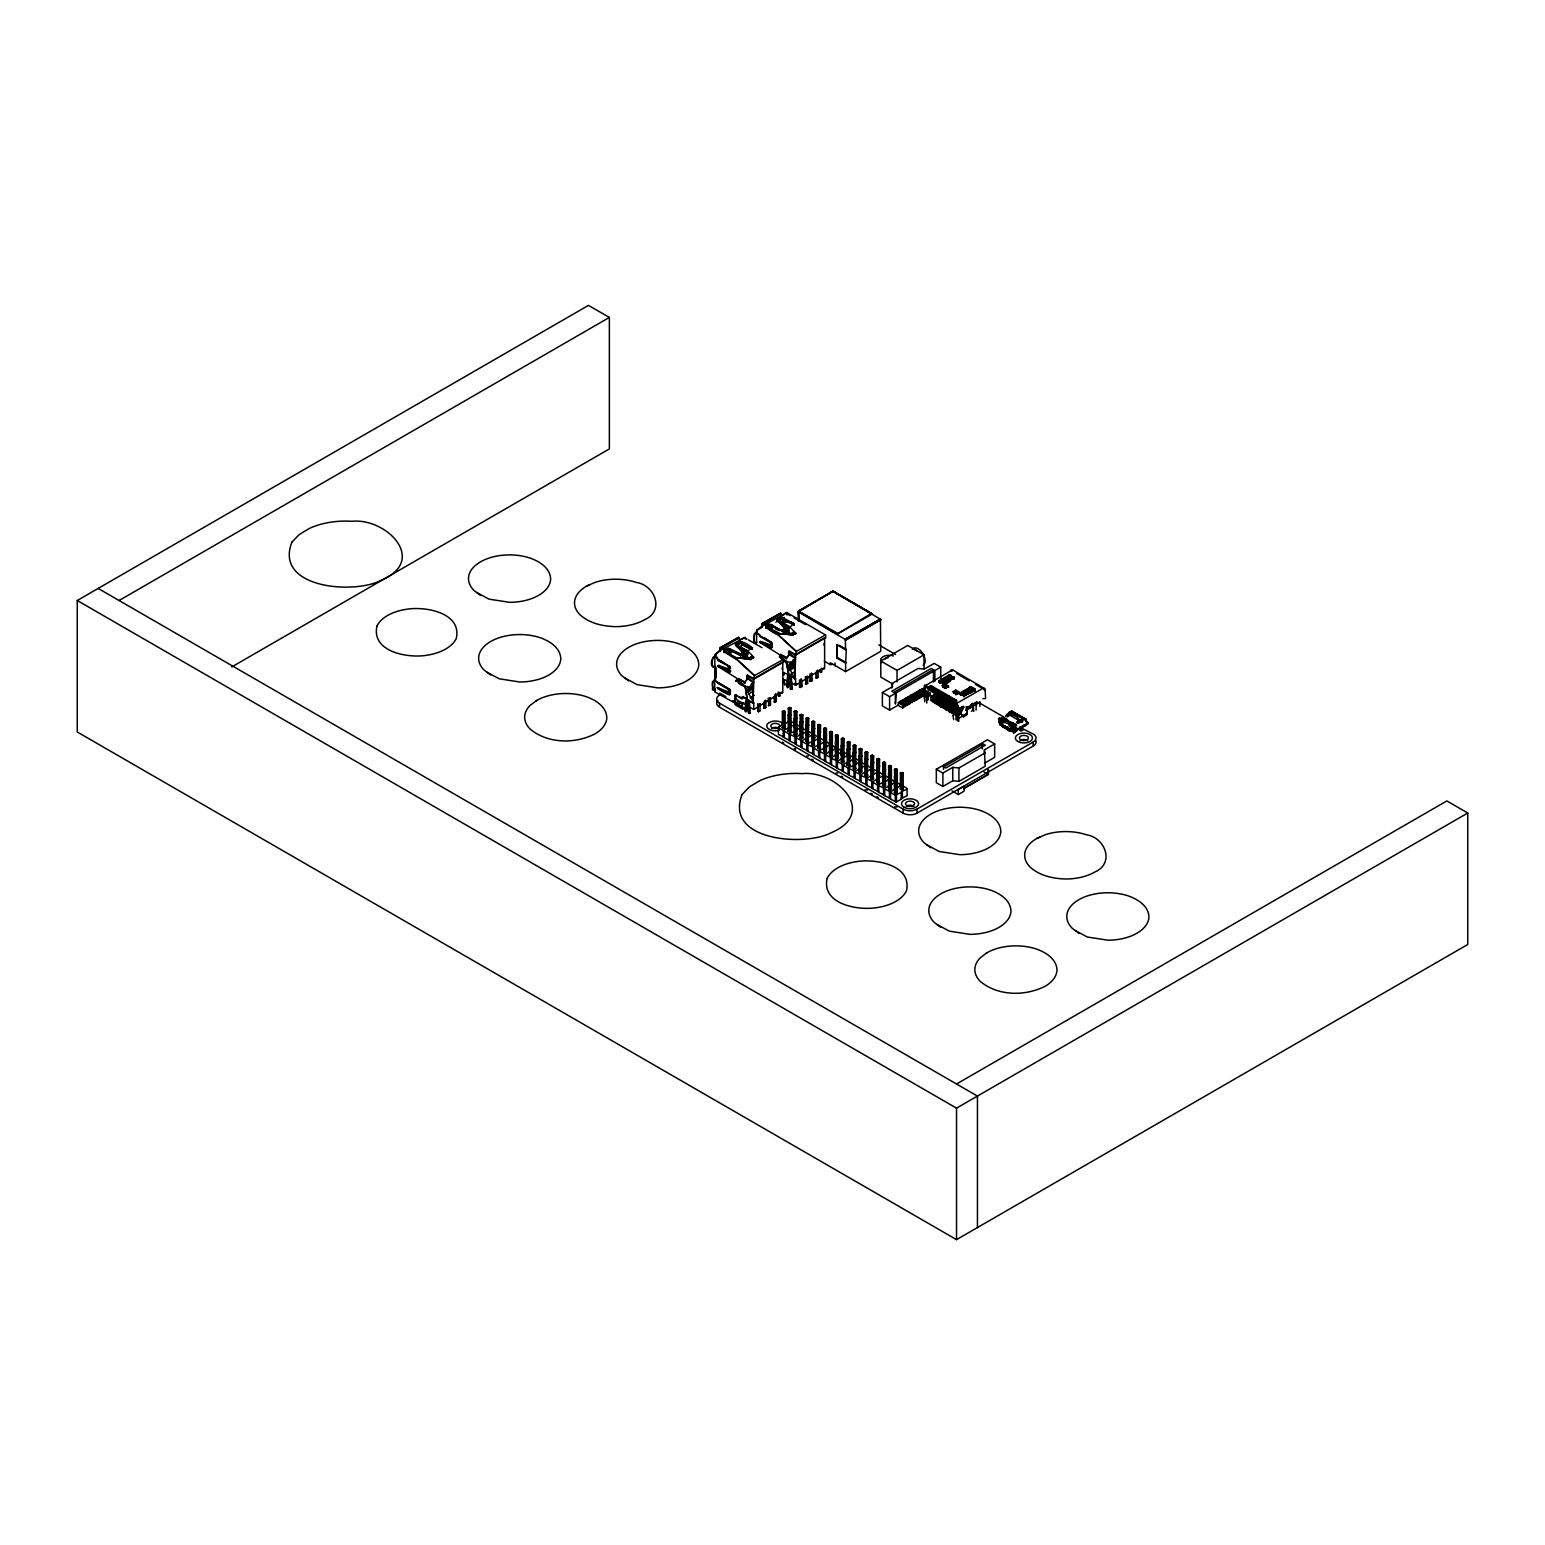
<?xml version="1.0" encoding="UTF-8"?>
<svg xmlns="http://www.w3.org/2000/svg" width="1545" height="1545" viewBox="0 0 1545 1545"><rect width="100%" height="100%" fill="white"/><g stroke="black" fill="none" stroke-linecap="round" stroke-linejoin="round"><path stroke-width="1.5" d="M784.339 724.335L789.07 720.936M819.738 744.787L824.489 741.388M848.089 755.003L837.448 761.164L831.558 758.421M849.248 761.82L853.999 758.421M876.015 772.963L866.957 778.197L861.067 775.455M924.238 688.78L924.431 685.227A2.356 1.352 60 0 1 924.876 685.092L928.41 686.868L931.094 685.652L956.297 700.175L956.374 701.584L956.355 700.213L954.327 701.584C953.072 705.273 959.677 700.039 954.153 700.291L933.334 688.259C931.48 688.066 921.187 686.192 928.062 688.162L929.607 687.293L929.704 690.46L955.949 705.601M956.065 719.97L956.065 713.056L957.919 711.975L958.962 712.979L956.065 714.659L953.651 713.269L955.602 710.642M958.73 721.36L958.75 715.084L961.067 712.921L958.267 711.917M974.798 691.272C971.477 680.032 945.521 705.64 970.144 686.984C985.266 689.688 958.518 698.437 960.14 693.087L960.14 694.439M1017.363 729.143L1015.104 728.043L1015.239 731.789M788.259 714.987L791.04 714.987L788.259 714.987L788.259 731.094L789.649 731.905L791.04 731.094L791.04 708.17L789.649 707.378L788.259 708.17L788.722 724.933M794.169 718.406L796.95 718.406L794.169 718.406L794.169 734.493L795.559 735.304L796.95 734.493L796.95 711.588L795.559 710.777L794.169 711.588L794.613 728.352M800.059 721.805L802.859 721.805L800.059 721.805L800.059 737.911L801.449 738.703L802.859 737.911L802.859 714.987L801.449 714.196L800.059 714.987L800.522 731.751L800.233 730.36L801.894 730.012M805.969 725.223L808.75 725.223L805.969 725.223L805.969 741.31L808.286 741.986L808.75 718.406L807.359 717.595L805.969 718.406L805.949 734.474L808.75 734.493L805.969 734.493L808.75 734.493L805.969 734.493L807.784 733.411L808.189 734.937L805.949 734.474M811.859 728.622L814.659 728.622L811.859 728.622L811.859 744.729L814.196 745.385L814.659 721.805L813.269 720.994L811.859 721.805L811.801 737.564M817.768 732.021L820.549 732.021L817.768 732.021L817.768 748.128L820.105 748.784L820.549 725.223L819.159 724.412L817.768 725.223L817.749 741.291M823.678 735.439L826.459 735.439L823.678 735.439L823.678 751.546L825.069 752.338L826.459 751.546L826.459 728.622L825.069 727.811L823.678 728.622L824.122 745.385M829.568 738.838L832.369 738.838L829.568 738.838L829.568 754.945L830.959 755.756L832.369 754.945L832.369 732.021L830.959 731.229L829.568 732.021L830.032 748.784M835.478 742.257L838.259 742.257L835.478 742.257L835.478 758.344L836.869 759.155L838.259 758.344L838.259 735.439L836.869 734.628L835.478 735.439L835.942 752.203L835.652 750.793L837.293 750.445M841.368 745.656L844.169 745.656L841.368 745.656L841.368 761.762L843.705 762.419L844.169 738.838L842.778 738.047L841.368 738.838L841.349 754.926L844.169 754.945L841.368 754.945L844.169 754.945L841.368 754.945L843.203 753.863L843.589 755.389L841.349 754.926M847.278 749.074L850.059 749.074L847.278 749.074L847.278 765.161L849.615 765.837L850.059 742.257L848.668 741.446L847.278 742.257L847.529 757.822M853.188 752.473L855.969 752.473L853.188 752.473L853.188 768.58L855.505 769.236L855.969 745.656L854.578 744.864L853.188 745.656L853.168 761.743M859.078 755.891L861.878 755.891L859.078 755.891L859.078 771.979L860.488 772.79L861.878 771.979L861.878 749.074L860.488 748.263L859.078 749.074L859.541 765.837M864.988 759.29L867.769 759.29L864.988 759.29L864.988 775.397L867.324 776.053L867.769 752.473L866.378 751.662L864.988 752.473L864.949 768.309L866.378 769.371L865.161 767.826M870.897 762.689L873.678 762.689L870.897 762.689L870.897 778.796L873.215 779.452L873.678 755.891L872.288 755.08L870.897 755.891L870.859 771.959L873.697 771.476L870.82 771.631L872.288 772.79L873.678 771.979L870.897 771.979M876.787 766.108L879.588 766.108L876.787 766.108L876.787 782.214L879.124 782.871L879.588 759.29L878.178 758.479L876.787 759.29L876.768 775.378L879.588 775.397L876.961 774.644M882.697 769.507L885.478 769.507L882.697 769.507L882.697 785.613L884.088 786.424L885.478 785.613L885.478 762.689L884.088 761.897L882.697 762.689L883.161 779.452M888.587 772.925L891.388 772.925L888.587 772.925L888.587 789.012L889.997 789.823L891.388 789.012L891.388 766.108L889.997 765.296L888.587 766.108L889.051 782.871M894.497 776.324L897.278 776.324L894.497 776.324L894.497 792.43L895.888 793.242L897.278 792.43L897.278 769.507L895.888 768.715L894.497 769.507L894.961 786.27M900.407 772.925L900.368 788.993L901.797 789.823L903.188 789.012L903.188 772.925L900.407 772.925L903.188 772.925M955.949 694.613L960.063 692.894L960.082 694.284L959.426 692.199L955.718 690.055L952.937 691.658L955.949 694.613L958.73 692.99M949.673 676.71L948.34 679.124L940.924 682.311L940.905 680.959L947.703 678.776L949.673 676.71L951.121 677.54C948.784 682.06 941.253 683.682 939.901 682.639L939.283 680.553L948.939 675.01L954.095 677.618L944.207 683.45L939.167 680.862L939.148 682.156L948.939 676.343L954.037 679.047L953.98 676.884M960.082 694.168L960.198 692.623L960.314 694.574L961.048 693.357L964.022 696.698L964.041 694.844L972.037 689.611L970.588 688.78L968.618 690.866L961.82 693.029L961.589 694.516L961.357 693.299L961.473 694.574M1011.357 713.5L1009.368 712.573L1010.295 712.187L1009.271 713.153L1009.657 711.666L1025.513 720.279C1028.68 721.708 1025.745 728.641 1023.891 725.107M739.244 637.66L720.067 647.934L738.993 637.351L739.9 640.132L738.413 637.332L720.067 647.934C721.129 652.666 715.605 651.893 715.509 656.239C711.067 656.857 710.661 670.279 715.528 666.455L715.528 680.148C709.734 682.658 713.655 690.267 715.528 690.712M781.075 613.519L761.897 623.774L780.824 613.21L781.654 615.914L780.244 613.191L761.743 623.871L761.975 627.367L756.702 630.399L756.548 642.681C752.782 644.902 753.091 632.716 757.243 632.059L757.359 630.341M939.399 681.828L939.283 680.553L939.283 682.407M787.081 614.929L786.984 612.728L781.731 615.972L781.635 615.007M939.727 682.62L940.287 681.268M1026.865 723.678L1027.502 722.133L1026.459 722.094L1027.618 724.122L1026.092 723.832L1024.142 726.15L1023.987 725.068M931.21 687.023L931.21 685.69M950.716 670.936L952.396 669.757L984.59 688.587A2.356 1.352 60 0 1 985.034 689.224L985.575 697.703A2.665 1.545 60 0 1 985.362 698.572L982.832 698.688M753.4 658.247L751.546 656.528L749.731 658.267M781.615 622.094L789.283 626.517L795.733 633.044L795.231 634.087L793.377 632.388L791.561 634.126M939.225 680.65L939.244 681.944M1011.608 726.343L1011.492 725.165L1011.569 726.304C1011.183 723.639 1017.209 731.5 1015.316 726.768M718.753 665.335L718.116 666.571L718.753 665.335L728.429 669.043M748.186 706.258L753.767 709.483L753.767 702.859L744.362 685.768L739.534 681.924C735.748 674.605 754.906 690.151 738.973 678.622M939.553 682.562L939.457 681.191L939.63 682.6M940.094 682.639L939.978 681.287M1008.537 714.62L1008.653 713.462L1010.102 714.022L1006.007 716.455L1008.846 714.814M1011.376 728.95L1007.688 729.646L1010.449 728.738L1011.376 729.259L1009.194 730.92L1010.7 730.051C1013.172 734.3 1016.031 728.236 1016.591 730.997L1010.932 731.055L1015.065 731.017L1013.694 732.967L1012.96 729.607M1009.291 713.404L1012.014 711.183L1026.054 719.294L1026.015 720.569L1026.054 719.294M925.049 689.669L925.049 686.424L925.049 689.669L923.891 689.012L925.281 689.379L923.891 688.568M963.732 707.108L958.499 710.005L957.34 708.325C959.542 704.153 950.851 700.155 954.327 707.591C957.321 714.794 965.606 706.413 963.365 706.432M971.052 705.061L971.361 703.979L972.365 705.099M1003.806 718.579C1006.567 723.948 1002.319 715.18 1003.323 720.086L1001.662 721.052L1004.578 718.386L1008.769 721.476M1014.041 729.993L1014.138 732.89M1022.249 719.738C1019.797 719.68 1026.575 720.491 1018.676 722.963L1017.054 722.017L1019.526 720.163L1017.054 722.828C1027.792 717.71 992.489 707.301 1022.5 722.114C1021.979 717.942 1019.758 719.893 1022.693 720.298M1022.462 720.182L1022.095 722.365M751.082 659.58L735.941 657.591L727.772 652.994L735.941 658.402L734.995 658.73L723.91 651.662L724.026 649.981L728.506 648.205L751.121 658.807L753.96 657.359L747.452 650.677L739.978 647.123C763.462 658.537 724.798 645.829 738.529 641.6C747.992 641.001 761.608 655.891 743.106 645.308L742.527 644.458L752.396 647.915M765.895 627.618C768.077 616.494 782.176 636.096 784.454 629.259M777.405 619.178L777.425 620.858L777.483 619.12L781.963 617.343L794.091 623.639L794.13 624.933M1010.256 712.998L1009.271 713.153M795.25 633.295L795.733 633.044M930.94 685.632L928.506 688.22L928.506 686.888M773.292 627.058L793.377 635.169M976.073 710.14L976.228 702.511M1001.952 724.257C999.171 726.575 999.441 719.97 1002.048 722.963L1006.683 719.333L1009.503 722.384C1007.475 718.367 995.405 718.908 1000.136 718.676M1009.271 725.126L1012.303 722.577L1014.988 724.141L1014.91 725.416L1011.647 723.775L1009.271 725.126L1012.651 729.201M719.506 650.735L714.852 654.674L714.833 680.534L729.993 689.591L713.925 680.128M746.95 654.925C736.637 648.745 750.831 661.588 747.529 650.966M793.879 625.049L794.227 623.774M839.244 645.308L846.312 649.402L845.617 663.095L836.753 657.977L836.753 644.69L845.617 649.808L845.308 639.476L798.398 611.917L832.755 591.291L880.418 619.197L880.727 651.333L845.617 671.611L830.264 662.747L830.264 664.601L824.296 661.144M836.753 634.126L871.515 613.423L833.199 591.291L798.533 610.951L798.398 621.109M974.74 703.361L967.653 707.224L966.842 714.601L967.382 707.61L966.224 706.953M1027.773 723.002L1027.831 723.446M798.61 620.916L798.398 611.241L832.755 591.291L798.166 611.55M832.388 591.677L833.45 591.426M728.313 653.014L728.197 654.346M731.21 652.705L731.094 651.121L751.121 658.807L734.937 657.9L723.987 650.909L728.506 648.997L740.654 655.814M739.958 642.739L736.791 644.883L739.958 642.739L742.469 644.497M772.384 627.811L770.163 625.3L767.324 626.942L769.294 629.568L772.732 627.019M784.667 621.862L781.77 618.599L778.931 620.24C781.693 626.594 789.186 618.174 794.053 624.18M784.087 620.781L793.454 624.277M1011.511 711.337L1026.305 719.758L1011.376 710.99L1006.548 714.814M1010.816 722.21L1013.076 723.292M963.385 717.15L966.745 714.659M1027.869 722.442L1027.811 723.852M731.461 651.198L731.268 652.627L728.332 649.46L725.493 651.102L728.216 654.25L727.772 652.994M765.895 626.826C799.402 641.581 759.039 629.066 772.461 627.753M752.376 649.016L740.229 642.334C726.787 644.593 749.904 647.49 747.007 654.694C747.51 657.127 741.967 649.769 740.596 654.481L743.415 652.26L746.95 654.114M794.188 624.875L780.553 617.363M929.607 692.875L928.526 693.937C934.204 697.567 923.06 692.372 925.049 690.055M788.954 631.171L785.478 628.139L782.427 630.321L784.416 628.603L788.22 631.557L788.684 627.096L777.521 620.105L784.995 628.95M951.99 712.998L954.037 703.438M730.63 694.13L729.298 694.96C699.402 674.972 733.933 702.396 729.703 691.716L730.399 691.31M955.602 710.352L955.351 707.745M929.24 688.297L955.505 703.747M1016.282 730.032L1013.211 730.379L1015.258 731.287L1013.443 732.484M1022.809 730.283L1020.743 731.055L1017.576 728.448L1022.809 729.858M1025.957 720.665L1026.865 722.056M717.942 700.291A9.849 5.697 0 0 0 719.506 707.147L903.091 813.134A9.849 5.697 0 0 0 917.035 813.134L1033.219 746.061L1033.219 742.025A9.849 5.697 0 0 0 1033.219 733.991L1020.434 727.656L1023.196 727.193L1022.79 725.899L1017.363 729.955M936.135 701.237L933.605 702.029L935.459 691.89L933.875 702.531M934.764 702.705C942.566 682.581 930.013 708.189 937.294 701.913M937.892 702.241L935.942 703.381L937.603 694.4M939.63 703.245C932.678 709.329 943.937 683.72 936.888 704.308M940.789 703.921L938.259 704.713L940.132 694.555L940.673 697.51L940.441 695.771M939.418 705.389C947.201 685.246 934.667 710.874 941.948 704.597M943.049 696.08L941.774 696.814L940.789 706.78M941.735 706.722L943.763 699.827L941.735 706.722L944.265 701.971L942.894 707.398L945.443 706.606M944.401 702.531L944.767 697.799M948.109 704.423L947.491 702.376L946.177 709.676L947.761 703.979L947.761 707.958C942.122 712.168 948.476 702.048 945.946 703.69C947.124 696.158 941.079 711.878 946.602 707.282M947.297 699.093L945.231 708.749M946.119 709.889L947.993 702.106M949.287 711.086C957.881 690.248 946.042 726.903 950.426 705.756C944.632 714.08 948.958 707.552 949.576 701.333L949.615 700.445M950.426 705.756L950.735 703.863L950.6 706.374M936.907 699.074L937.95 694.632M939.244 700.426L939.399 695.173M941.562 701.758L942.604 697.316M946.216 704.443L947.24 700.001M948.533 705.795L948.746 700.851M739.804 639.147L739.534 639.784M933.605 702.029L935.555 700.909L933.025 701.7L930.65 700.329L931.133 696.853L933.991 694.42L956.2 707.243M933.025 701.7L933.508 698.224L935.111 697.162M934.184 702.376L934.686 698.9L936.482 697.703M935.343 703.033L935.845 699.557L937.429 698.514M938.472 698.61L937.004 700.233L936.521 703.709L938.472 702.589L939.051 698.939L937.1 704.037M937.68 704.385L938.163 700.909L939.746 699.846M938.839 705.041L939.321 701.584L941.137 700.387M939.997 705.717L941.291 701.005L943.454 701.739M943.107 701.295L943.107 705.273L941.156 706.393L942.469 701.662M943.493 707.726L943.976 704.25L945.772 703.072M944.652 708.402L945.946 703.69M943.609 683.856L948.862 679.993L943.609 683.856L940.905 680.959M945.81 709.078L947.761 703.979M947.954 702.241L946.158 709.773L949.055 705.215M953.574 711.299C947.877 715.914 954.907 699.75 952.415 710.623L949.866 711.415L951.817 706.316M950.465 711.762L952.589 704.926L951.739 712.496L952.106 708.962C956.239 703.651 949.576 714.601 953.748 712.573M953.613 713.964L955.428 706.393L952.782 713.095L954.057 702.608M955.235 709.039C952.164 708.885 954.076 718.309 954.424 710.294L955.486 708.943M933.412 702.28L935.42 692.488M933.856 702.106L935.633 693.28M937.042 694.535L935.729 703.612L936.811 702.84M938.356 694.825L937.487 694.362L936.154 703.651M938.047 704.945L939.804 695.694L938.53 705.215M940.384 706.297C944.69 681.751 939.09 711.318 941.195 706.799M942.701 707.629L944.458 698.379L943.493 705.196M945.019 708.981L947.182 699.248M945.482 708.807L946.602 699.151M947.355 710.314L949.499 700.6M947.819 710.584L948.92 700.928M949.673 711.666L952.029 702.318M950.136 711.936L950.967 702.569L952.299 702.878M950.581 711.762L951.469 702.627M952.454 713.269L953.941 703.303M954.404 713.539L955.621 705.254M953.168 707.591L954.231 703.921M1027.29 722.654L1027.29 724.257M1027.522 722.751L1027.908 723.195M738.549 678.564C733.972 683.952 747.394 688.664 751.314 685.883L753.168 686.154L753.168 684.396L751.314 684.145L751.449 686.482M780.379 654.423L779.452 657.359M925.049 695.675L926.788 694.4M960.971 712.535L958.112 713.056L954.462 711.048L954.115 708.556L955.602 707.687L955.525 710.275M957.572 720.704L957.591 714.369L959.638 711.781M788.954 627.888L793.261 624.219M951.121 677.54L950.136 679.858L947.046 678.95L948.727 680.862L946.892 679.819L947.935 679.452M967.962 691.021L961.84 694.381L967.962 691.021L970.028 692.005L964.254 696.042M1022.771 726.285L1022.693 726.343M934.571 702.975L936.367 695.404M937.332 704.172L938.201 697.027M937.525 703.767L938.665 697.278M939.205 705.659L940.982 698.224L939.669 705.524M941.542 706.992L943.319 699.962M941.986 706.857L942.856 699.692M943.86 708.344L945.617 700.909L944.304 708.209M948.958 710.893C953.265 691.407 945.888 715.721 949.634 710.198M950.947 711.511L952.415 706.664M951.43 711.221L952.145 705.061M951.295 712.631L952.608 705.331M953.265 712.844C952.01 710.7 956.374 706.49 954.095 708.691M954.733 710.179L954.926 706.683M943.165 707.9L944.478 698.301M1014.601 727.405L1015.857 726.575M1017.382 729.356L1022.732 725.841M1001.913 719.275L1004.211 720.974L1002.898 721.341L999.229 717.826M1001.778 719.989L999.248 718.831L1000.426 723.408L999.248 722.674L998.456 718.734L1001.102 718.077M1011.666 713.925L1010.14 712.554M1004.733 726.517L1003.149 727.444L1005.003 725.648M1007.108 726.845L1005.351 727.502C1002.937 730.167 1009.542 725.223 1004.656 728.313M1007.958 727.753C1004.095 729.974 1009.426 729.182 1008.035 727.386M1011.048 729.124L1011.511 730.109M1007.688 730.051L1009.464 728.622M942.45 707.127L943.686 705.601M947.104 709.812L948.34 708.286M944.323 708.614L946.023 706.934M720.163 651.526L720.182 649.016L739.109 637.737M761.975 627.367L762.013 624.875L780.94 613.577M999.596 722.461L1000.059 724.914M1022.23 720.916L1022.404 721.978L1020.492 719.816M962.226 716.359L957.63 719.024M1010.411 721.766L1009.966 723.929L1009.117 721.785M1019.777 726.826L1020.434 727.734M747.007 709.696L745.772 708.749L746.563 698.688L744.787 710.565L745.868 711.762L747.722 707.05M783.894 672.751L783.894 674.779L783.894 672.751L788.375 674.547C788.761 676.343 786.714 690.151 789.534 682.909M1011.338 715.586L1009.445 713.442L1010.295 712.187C1007.649 711.917 1012.149 714.08 1009.368 712.573L1009.928 711.53L1009.947 712.96M744.787 710.565L745.772 708.749M745.868 711.762L747.973 699.518L742.063 696.911L742.063 698.919L735.246 694.98L735.246 700.136L732.909 701.469L740.905 706.297M786.617 686.424L787.718 684.551L788.838 685.536L787.68 687.622L786.617 686.424L787.68 674.953L795.578 678.699L795.578 685.323L790.016 682.117M787.68 687.622L788.935 675.725M1015.78 728.178L1015.78 728.236A2.144 1.236 60 0 0 1015.084 726.98L1011.376 725.435L1014.988 724.141M926.189 692.933L923.91 694.902L924.818 701.932M1001.952 717.653L1004.482 718.425M933.392 682.04L933.508 671.303L931.886 670.375L894.709 691.832L896.332 692.778L933.508 671.303M954.327 701.855L954.231 703.091L955.853 702.434M965.76 691.503C968.966 690.248 963.539 692.604 966.011 690.248L966.166 691.658L967.344 690.963L965.065 691.754M967.518 692.276L966.359 692.488M713.925 666.436C707.34 666.494 715.451 647.915 717.749 660.101L718.444 659.734M742.643 707.301L714.833 691.928L715.432 689.147L712.631 689.765L712.38 681.828L714.717 679.935L714.717 689.572M754.404 642.836L754.192 633.798L757.243 632.059M737.622 681.133C738.607 677.695 739.785 680.109 744.362 682.233L745.038 681.828M779.452 656.973L780.824 656.239M972.037 689.611L969.99 692.855L968.155 691.001M1026.228 720.144L1011.589 711.26M756.76 630.167L761.318 626.594M739.012 682.427L740.287 682.639L739.012 682.427L739.225 679.433L745.153 682.407M779.684 654.829L786.965 657.764L786.193 658.634L781.364 655.312L782.098 658.498L780.824 658.286L786.386 662.09L794.999 661.994L793.145 661.723L793.145 659.985L794.999 660.256L793.145 659.985M969.932 692.025L966.977 690.866M781.055 655.292L782.214 655.968L781.055 655.292L780.824 658.286M923.891 689.012L924.644 690.441C921.168 694.825 931.075 695.501 928.39 695.849L929.665 695.038L928.526 695.559M784.57 726.71L784.57 728.12L782.33 727.656L785.15 727.676L782.349 727.676L782.349 711.588L783.759 710.777L785.15 711.588L785.15 727.676L783.759 728.487L782.929 726.71M788.259 731.094L790.596 730.437L789.649 731.905L788.259 731.094L790.48 730.109L790.48 731.538L788.24 731.075L791.04 731.094M795.559 728.487L794.42 727.154M796.37 733.527L796.37 734.937L794.42 733.972M800.059 731.094L801.449 730.283L800.059 731.094L801.449 731.673M802.859 737.911L800.059 737.911L802.879 737.39M805.969 741.31L808.286 740.654L807.359 742.121L805.969 741.31L808.189 740.345L808.189 741.754L805.949 741.291L808.75 741.31M814.08 743.744L814.08 745.173L811.84 744.709L814.196 744.072L813.269 745.52L812.438 743.744M818.232 741.986L818.02 740.77M817.768 748.128L820.549 748.128M823.929 751.005L825.88 751.971L825.88 750.561M830.959 748.939L829.568 748.128L830.959 747.316L829.742 747.394M831.905 754.288L830.959 755.756L829.568 754.945L830.959 754.134L829.568 754.945L831.789 755.389L831.789 753.979M835.478 751.546L836.869 750.735L835.478 751.546L836.869 752.338M838.278 757.842L836.173 758.846L835.729 757.822L838.259 758.344L836.869 759.155L836.038 757.378M841.368 761.762L844.169 761.762M847.278 765.161L849.615 764.505L848.668 765.972L847.278 765.161L849.499 764.196L849.499 765.605L847.259 765.142L850.059 765.161M853.651 762.419L853.439 761.221M853.439 768.039L855.409 769.024L855.409 767.595M860.488 765.972L859.329 764.64M861.299 771.013L861.299 772.423L859.329 771.438M864.988 768.58L866.378 767.768L864.988 768.58L866.378 769.159M867.807 774.875L865.683 775.88L865.239 774.856L867.769 775.397L866.378 776.189L865.567 774.412M870.897 778.796L873.678 778.796M878.178 774.586L879.588 775.397L878.178 776.189L877.039 774.856M876.787 782.214L879.124 781.558L878.178 783.006L876.787 782.214L879.008 781.229L879.008 782.639L876.768 782.195L879.588 782.214M882.948 785.072L884.918 786.057L884.918 784.648M888.838 788.491L890.808 789.456L890.808 788.047M895.888 786.424L894.497 785.613L895.888 784.802L894.671 784.879M894.497 792.43L897.278 792.43L894.497 792.43L895.888 791.619M903.188 789.012L900.407 789.012L902.222 787.931M971.187 704.655L972.983 704.095L972.346 705.331A2.665 1.545 60 0 1 972.153 706.2L971.052 706.625M968.02 691.87L971.052 691.928L964.505 695.926L961.82 693.029M949.615 679.607L948.727 680.862L950.136 679.858L948.533 678.931M962.921 708.421L960.893 712.477L962.921 708.421L959.889 710.179L959.773 712.921M976.073 703.11L977.464 702.376A2.665 1.545 60 0 1 977.27 703.245L976.15 703.67M963.308 706.413L958.846 708.846L957.07 703.438L929.955 687.486M944.941 698.572L944.034 697.857L944.806 698.823M1020.801 720.26L1020.183 719.873M928.062 696.216L928.062 699.653L926.788 700.387L926.189 697.413L929.356 695.482C931.249 691.31 926.652 693.859 929.472 692.701L928.39 693.473M970.588 688.78L967.807 691.89L968.367 690.963M794.323 726.942L795.559 728.274M859.252 764.427L860.488 765.76M790.48 724.721L790.345 723.253M796.37 728.12L796.254 726.671M796.486 733.836L795.559 735.304L794.729 733.527M819.989 741.754L819.584 740.229M825.88 745.173L825.764 743.705M824.238 750.561L825.069 752.338L825.996 750.889M831.789 748.572L831.673 747.104M855.409 762.206L855.273 760.739M853.748 767.595L854.578 769.371L855.505 767.923M861.299 765.605L861.183 764.157M861.415 771.322L860.488 772.79L859.657 771.013M884.918 779.24L884.512 777.714M883.257 784.648L884.088 786.424L885.478 785.613L884.088 784.802L885.478 785.613M890.808 782.639L890.692 781.191M889.167 788.047L889.997 789.823L890.924 788.356M896.718 786.057L896.583 784.59M895.076 791.446L895.192 792.913L896.718 792.875L896.718 791.446M903.207 788.51L900.368 788.993M948.727 680.862L950.136 679.858M727.541 653.728L730.63 651.893M955.003 710.623L955.814 709.387M1000.078 718.792L999.673 718.773M1009.542 724.354C990.596 716.803 1017.73 725.416 1003.98 717.768L1003.284 718.174M1002.898 721.341L1003.42 721.496M780.611 623.388L783.933 621.09M1002.995 721.38L1003.671 721.457M967.653 707.224L966.32 706.78M976.324 702.338L977.464 702.376M790.596 724.933L790.596 723.62M796.486 728.352L796.486 727.019M825.996 745.385L825.996 744.072M831.905 748.784L831.905 747.471M855.505 762.419L855.505 761.106M861.415 765.837L861.415 764.505M867.324 769.236L867.324 767.923M890.924 782.871L890.924 781.558M896.834 786.27L896.834 784.957M946.892 679.819L947.587 678.854M967.807 691.89L968.618 690.866M723.89 652.202L728.332 649.46M770.163 625.3L771.901 628.255M781.77 618.599L783.933 621.882M716.107 668.155L716.107 677.482M784.454 628.448L787.564 631.422M925.223 695.327L923.949 694.806M786.193 658.634L790.016 654.018L795.578 657.938L794.883 679.105L786.366 662.148L782.118 659.618M744.362 682.233L748.186 678.158L753.767 682.098L753.052 703.245L747.297 699.924L745.057 685.362M786.173 658.093L789.649 654.192L789.302 650.928L795.578 654.559L824.624 637.795L824.624 668.56L823.466 669.236L823.466 668.058L795.578 685.323M1002.55 721.013L1004.153 721.013L1002.956 720.588M942.933 687.1L945.733 685.497L945.038 683.875L942.238 685.497L942.933 687.1L945.27 688.433L948.746 686.019L943.898 683.508M1004.945 726.015L1003.149 727.444L1004.868 726.324M949.982 680.07L947.722 679.568M937.371 694.535L937.834 694.806M949.441 700.966L948.688 701.99L948.978 700.696M950.735 703.033L951.778 702.318M953.053 704.25L953.574 703.072L954.617 705.563L954.385 703.825M780.515 623.292L783.991 621.109M1004.559 720.607C1000.233 717.595 1011.82 720.916 1007.61 721.747M1004.269 718.29L1003.284 718.985M1014.293 724.547L1016.784 725.455L1011.338 722.539L1015.277 724.644M1010.16 715.277L1010.314 713.906M956.065 714.659L958.267 712.593L954.346 712.052M782.504 631.19L784.416 629.394M745.269 637.312L720.086 650.638M786.308 613.404L786.946 612.65L786.405 613.558L790.152 615.644M1011.299 730.399L1012.902 730.012M789.283 626.517L789.051 627.038M966.224 691.523L965.837 690.267L964.022 691.136M765.818 626.768L770.337 624.856L782.427 631.132M959.522 710.333L963.559 707.243L959.522 710.333L959.522 713.017M959.889 710.179L963.365 707.996M536.694 700.464L530.167 705.37A41.078 23.716 0 0 0 530.167 729.085C547.876 743.821 574.759 744.072 594.786 733.991A41.078 23.716 0 0 0 606.818 717.228C606.026 706.335 595.578 700.02 586.27 696.679A41.078 23.716 0 0 0 536.694 700.464L535.825 701.102M718.637 666.03L729.993 671.747L730.63 670.646M760.372 641.774L771.109 648.012L772.461 647.181M986.869 952.802L980.341 957.726A41.078 23.716 0 0 0 980.341 981.442C998.031 996.158 1024.934 996.409 1044.961 986.347A41.078 23.716 0 0 0 1056.992 969.584C1056.201 958.672 1045.753 952.357 1036.444 949.036A41.078 23.716 0 0 0 986.869 952.802L986 953.458M728.294 688.993L729.781 690.171L717.923 683.334L718.908 683.141M756.644 642.701L756.432 642.102M946.255 683.373L953.69 678.004M1017.054 722.017L1019.603 720.221M999.248 721.573L1000.774 720.491L999.151 721.283M718.444 659.618L718.811 659.464M760.256 635.478L756.007 631.982M967.498 692.179L968.348 691.581L967.054 692.237M778.216 633.991L771.998 630.746M1015.451 730.515L1016.591 730.997L1014.601 730.148M929.24 695.153L928.159 695.849L929.356 695.482M718.116 666.571L729.935 671.727M771.109 648.012L772.461 646.505M1015.548 730.457L1016.552 731.017L1013.52 731.596M718.599 660.082L715.432 656.2M760.526 636.038L756.664 632.504M938.259 704.713L940.21 703.593M958.499 708.981L962.805 706.509M970.897 692.141L969.642 692.952L971.052 691.928L968.85 690.692M747.548 650.889L751.449 648.379M759.947 642.43L771.805 647.606M747.49 675.088L746.988 678.661L747.49 675.088L753.767 678.699L782.794 661.936L782.794 692.72L781.635 693.377L781.635 692.199L753.767 709.483M788.819 654.501L790.016 654.018M1015.181 728.41L1016.378 727.637M1017.46 729.356L1020.048 728.525M973.756 711.434L973.118 704.018L976.498 702.125M979.878 706.355L979.878 701.855L966.05 710.179M795.424 633.353L793.068 634.686L777.541 633.701L793.068 634.686L782.62 630.514L792.952 634.667L777.734 633.508L792.952 634.667L782.6 630.746L792.952 634.667L782.272 631.75M744.381 682.793L747.838 678.332L746.795 678.294M744.535 686.289L738.742 681.924L738.993 680.379M786.366 662.148L789.051 675.744L786.154 662.148L787.1 661.569L781.364 657.764M1015.934 730.128L1014.659 730.785M1003.671 725.725L1002.203 726.343L1002.686 725.474M928.526 695.656L929.646 695.096M739.147 647.027L742.257 645.192M735.884 681.191L738.877 679.433M926.189 697.413L923.775 696.022L926.672 694.342M748.34 694.149L752.512 691.716M788.085 671.206L794.342 667.575M1014.408 731.113L1015.123 731.847L1014.157 731.345M956.529 1084.011L1446.835 800.947L1467.75 813.018L1467.75 944.497L956.529 1239.631L77.25 731.982L77.25 600.503L588.471 305.369L609.367 317.44L609.367 448.919L231.75 666.938M119.081 600.503L609.367 317.44M476.729 592.527L489.031 599.151L509.56 602.318A41.078 23.716 0 0 0 550.638 578.602C549.846 567.71 539.398 561.395 530.109 558.073A41.078 23.716 0 0 0 480.514 561.839A41.078 23.716 0 0 0 473.987 590.46L480.514 595.385M586.54 586.154L595.037 582.388A41.078 23.716 0 0 1 636.115 582.388C655.003 585.014 664.949 610.951 644.632 619.699A41.078 23.716 0 0 1 615.586 626.633C602.936 626.324 589.649 623.485 580.012 614.775A41.078 23.716 0 0 1 586.54 586.154L589.823 584.705M486.907 672.191L499.19 678.796L519.719 681.982A41.078 23.716 0 0 0 560.796 658.267C560.005 647.374 549.557 641.059 540.267 637.718A41.078 23.716 0 0 0 490.673 641.503A41.078 23.716 0 0 0 484.145 670.124L490.673 675.03M624.875 678.062L637.158 684.667L657.707 687.853A41.078 23.716 0 0 0 698.784 664.138C697.973 653.245 687.525 646.93 678.236 643.589A41.078 23.716 0 0 0 628.66 647.355A41.078 23.716 0 0 0 622.133 675.995L628.66 680.901M761.917 626.497L786.695 612.515L825.687 635.053L825.783 637.66L795.347 655.234L788.607 651.333L788.607 654.134M780.341 618.251L777.425 620.047M745.25 638.973L746.814 638.877L745.405 638.066M765.721 628.062L771.882 624.508M775.976 622.133L784.184 617.401M724.277 652.666L730.225 649.228M738.162 644.651L742.121 642.353M766.108 628.506L772.056 625.088M778.004 621.65L783.952 618.212M718.058 660.642L727.985 665.837L728.834 670.936L730.399 670.511M760.468 641.89L760.584 641.194M718.116 659.87L729.993 666.783L720.665 660.681M759.947 635.729L771.805 642.643L764.369 637.757M730.399 668.502L730.63 667.961M772.23 644.362L772.461 643.821M772.23 646.37L760.024 641.658M729.298 672.152L730.63 671.322M718.464 688.22L718.753 688.143M746.988 678.661L748.186 678.158M729.703 691.716L730.63 690.769M753.516 679.375L783.952 661.801L783.817 659.136L754.366 675.667L753.516 679.375L746.795 675.493M836.753 634.474L871.882 614.195M751.314 684.145L753.168 684.396M782.214 667.633L782.214 669.391M824.045 643.492L824.045 645.231M735.246 694.98L742.759 698.514L742.759 696.505L746.563 698.688M748.688 687.448L750.368 686.482L752.454 687.699L752.454 689.379L748.688 687.448L748.688 689.147M790.519 663.307L792.199 662.341L794.284 663.539L794.284 665.238L790.519 663.307L790.519 664.987L792.604 666.204L792.604 664.504L789.63 666.223L787.544 665.026L787.544 666.706L789.63 667.923L792.604 666.204M753.168 686.154L751.314 685.883M790.519 664.987L792.199 662.341M747.799 690.383L750.793 688.664L750.793 690.345L747.799 692.063L747.799 690.383L745.714 689.167M732.909 701.469L735.941 698.919L742.759 703.805L743.917 702.454M791.137 668.715L794.96 666.513M845.192 639.379L880.418 619.197M836.753 644.69L836.753 657.977M845.347 639.553L880.553 619.41M845.559 639.978L880.669 619.622M732.909 700.658L738.722 704.018L741.735 702.28M750.097 697.722L754.192 695.347M789.862 674.759L793.976 672.384M741.735 703.207L738.722 704.018M747.027 700.039L748.186 699.904L747.49 707.726L748.63 713.365L749.711 713.404L748.186 707.32M782.871 679.337L788.375 681.171M788.838 675.88L790.016 675.744L790.461 689.224L792.237 688.858L791.175 676.15L795.578 678.699M737.177 701.256L742.759 703.805M782.871 679.472L784.59 679.645M747.452 700.155L753.767 702.859M789.283 676.015L791.175 676.15M742.643 706.49L742.759 709.174L735.014 704.694L735.014 701.951M784.474 682.349L784.59 685.014L788.742 682.62M784.474 683.16L783.894 680.051M742.759 709.174L746.911 706.78M745.868 708.363L747.201 709M787.699 684.223L789.031 684.841M748.572 709.928L750.001 711.067M758.402 704.539L760.024 703.612L760.024 710.816L758.402 711.762L757.707 704.134L758.402 711.762M791.832 686.926L790.596 686.695L790.016 683.16M816.494 678.216L818.116 677.289L818.116 670.066L816.494 671.013L816.494 678.216L815.799 673.002M748.765 710.835L748.63 713.365M777.927 693.995C777.521 691.445 780.225 695.192 779.452 696.235L777.927 693.995L779.163 694.246M790.596 686.695L790.461 689.224M796.042 683.315L794.42 684.261L796.737 683.72M759.097 705.447L760.024 704.114M769.545 699.422L770.491 698.07M800.928 681.306L801.855 679.974M811.376 675.281L812.303 673.929M820.994 670.086L821.264 672.094L820.202 672.056L819.758 669.854L820.878 669.564M830.264 664.601L831.751 663.732L831.751 664.775M778.371 696.196L780.148 695.829L779.433 692.372M820.202 672.056L821.959 671.689L821.264 668.232M757.707 711.357L760.024 710.816M763.52 707.996L765.837 707.475L765.837 700.252L764.215 701.198L764.215 708.402L763.52 703.187M768.174 705.312L770.491 704.79L770.491 697.567L768.869 698.514L768.869 705.717L768.174 698.108M773.968 701.971L776.285 701.43L776.285 694.207L774.663 695.153L774.663 702.376L773.968 697.162M805.351 683.856L807.668 683.315L807.668 676.092L806.046 677.038L806.046 684.261L805.351 676.633M809.986 673.948L809.986 681.171L812.322 680.63L811.627 673.021M815.799 677.83L818.116 677.289M764.215 708.402L765.837 707.475M768.869 705.717L770.491 704.79M774.663 702.376L776.285 701.43M799.537 679.993L799.537 687.216L801.855 686.675L801.16 679.047L801.855 686.675M806.046 684.261L807.668 683.315M809.986 681.171L812.322 680.63M782.813 711.318L784.686 711.318M788.722 707.9L790.577 707.9M785.15 711.588L782.349 711.588M791.04 708.17L788.259 708.17M892.991 684.145L880.785 677.096L880.785 660.99L907.726 645.443L924.007 654.829L924.007 668.637M790.577 714.717L788.722 714.717M794.632 711.318L796.486 711.318M796.95 711.588L794.169 711.588M783.16 724.335L778.429 727.077L778.429 734.454L784.339 737.197M796.486 718.135L794.632 718.135M800.522 714.717L802.396 714.717M802.859 714.987L800.059 714.987M782.349 727.676L785.15 727.676M789.649 725.088L791.04 724.277L789.649 723.466M778.429 727.753L783.16 730.495L789.07 727.753M790.229 727.077L794.98 724.335M802.396 721.534L800.522 721.534M808.286 718.135L806.432 718.135M808.75 718.406L805.969 718.406M794.169 727.676L795.559 726.884M880.785 660.99L897.046 670.395L924.007 654.829M784.339 731.152L789.07 733.894L794.98 731.152M796.139 730.495L800.87 727.077L796.139 724.335M808.286 724.953L806.432 724.953M812.322 721.534L814.196 721.534M814.659 721.805L811.859 721.805M794.169 734.493L795.559 733.701M790.229 734.57L796.139 737.313L800.87 733.894M802.029 733.894L807.938 731.152L812.689 733.894M812.322 728.352L814.196 728.352M818.232 724.953L820.086 724.953M891.851 688.085L891.851 683.605L918.116 668.444L924.258 669.101L934.165 663.384L940.712 667.15L940.712 678.332M820.549 725.223L817.768 725.223M897.954 705.254L899.132 701.894L903.767 704.578L903.767 707.262L902.608 707.938L897.954 705.254L889.592 710.082L882.388 705.93L882.388 692.508L892.604 686.617L891.851 683.605M796.139 737.969L802.029 740.712L812.689 734.57M820.086 731.77L818.232 731.77M824.142 728.352L825.996 728.352M826.459 728.622L823.678 728.622M795.559 748.186L794.169 748.977L795.559 749.788M882.388 692.508L889.592 696.679L895.385 693.319L895.385 704.057L896.332 692.778M895.385 693.319L891.774 691.233L931.268 668.425L934.899 670.511L940.712 667.15M802.029 741.388L806.78 744.111L812.689 741.388M818.58 737.969L813.848 741.388M825.996 735.169L824.142 735.169M830.032 731.77L831.905 731.77M832.369 732.021L829.568 732.021M811.859 744.729L814.659 744.729M807.938 744.787L813.848 747.529L818.58 744.787M831.905 738.568L830.032 738.568M835.942 735.169L837.796 735.169M838.259 735.439L835.478 735.439M925.745 685.362L952.589 669.854M900.291 703.902L901.45 700.561L906.104 703.245L906.104 705.93L904.926 706.586L897.954 702.569M902.608 702.569L903.767 699.209L908.421 701.894L908.421 704.578L907.263 705.254L900.291 701.218M904.926 701.237L906.104 697.876L910.739 700.561L909.58 703.902L910.739 700.561M909.58 698.552L910.739 695.192L915.393 697.876L915.393 700.561L914.234 701.237L907.263 697.201L908.421 696.525L913.076 699.209L911.898 702.569L904.926 698.552M910.739 695.192L910.739 697.876L913.076 693.84L917.711 696.525L917.711 699.209L916.552 699.885L909.58 695.868M914.234 695.868L915.393 692.508L920.047 695.192L920.047 697.876L918.869 698.552L911.898 694.516M916.552 694.516L917.711 691.156L922.365 693.84L922.365 696.525L921.206 697.201L914.234 693.184M918.869 690.499L920.047 689.823L924.683 692.508L923.524 693.184L918.869 690.499L918.869 693.184M921.206 691.832L922.365 688.491M924.683 687.139L923.524 690.499M808.286 756.065L806.432 756.065M813.848 748.205L818.58 750.928L824.489 748.205M825.648 747.529L830.38 744.111L825.648 741.388M837.796 741.986L835.942 741.986M843.705 738.568L841.851 738.568M844.169 738.838L841.368 738.838M903.767 704.578L902.608 707.938M906.104 703.245L904.926 706.586M902.608 699.885L907.263 702.569L908.421 701.894M913.076 699.209L911.898 702.569M915.393 697.876L914.234 701.237M917.711 696.525L916.552 699.885M920.047 695.192L918.869 698.552M916.552 691.832L921.206 694.516L922.365 693.84M927.019 694.13L923.524 695.868L923.524 693.184M928.526 693.937L929.704 693.261M946.255 683.643L949.963 681.5M819.738 751.604L825.648 754.346L830.38 750.928M831.558 750.928L836.289 748.205L831.558 744.787M928.062 695.81L929.704 694.883M843.705 745.385L841.851 745.385M847.741 741.986L849.596 741.986M850.059 742.257L847.278 742.257M945.27 688.433L948.051 686.83M926.189 700.039L928.062 699.653M825.648 755.003L831.558 757.745L836.289 754.346M837.448 754.346L842.199 751.604L848.089 754.346M930.65 700.329L932.716 699.132M940.152 696.138L938.916 696.351M849.596 748.804L847.741 748.804M853.651 745.385L855.505 745.385M940.673 696.177L940.326 695.791M855.969 745.656L853.188 745.656M835.478 758.344L836.869 757.552M942.469 697.49L941.426 697.007M942.759 697.645L942.991 698.861L941.948 696.911M944.188 697.992L943.763 698.881L944.806 698.282M953.632 693.261L956.413 691.658L955.718 690.055M855.505 752.203L853.651 752.203M859.541 748.804L861.415 748.804M861.878 749.074L859.078 749.074M949.441 701.507L948.398 701.565M837.448 761.82L843.358 764.563L848.089 761.82M861.415 755.621L859.541 755.621M865.451 752.203L867.305 752.203M867.769 752.473L864.988 752.473M954.617 704.23L953.4 703.516M956.876 703.323L983.721 687.834M854.578 762.573L855.969 761.762L854.578 760.951M837.796 773.099L835.942 773.099M957.34 705.08L929.24 688.452M843.358 765.238L848.089 767.981L853.999 765.238M855.158 764.563L859.889 761.82M867.305 759.02L865.451 759.02M873.215 755.621L871.361 755.621M949.866 711.415L951.817 710.294M873.678 755.891L870.897 755.891M859.078 765.161L860.488 764.369M951.044 712.091L952.995 710.97M952.203 712.766L954.153 711.646M958.615 709.425L958.904 713.133M849.248 768.637L855.158 771.38L859.889 768.637M861.067 767.981L865.799 765.238L861.067 761.82M953.651 719.661L953.053 715.547L954.327 714.814M873.215 762.438L871.361 762.438M879.105 759.02L877.251 759.02M879.588 759.29L876.787 759.29M970.028 707.127L975.146 704.037M970.26 707.166L974.528 704.732M859.078 771.979L860.488 771.187M956.896 715.49L958.962 714.292M974.914 705.08L979.878 702.202M962.689 715.663L964.698 714.505M855.158 772.056L861.067 774.779L865.799 771.38M866.957 771.38L871.708 768.637L876.015 770.472M971.399 711.26L972.577 710.565L972.577 703.786M879.124 765.837L877.251 765.837M883.161 762.438L885.015 762.438M885.478 762.689L882.697 762.689M864.988 775.397L866.378 774.586M885.015 769.236L883.161 769.236M889.051 765.837L890.924 765.837M891.388 766.108L888.587 766.108M866.957 778.873L872.867 781.596L883.508 775.455M890.924 772.654L889.051 772.654M894.961 769.236L896.815 769.236M897.278 769.507L894.497 769.507M867.769 789.881L864.988 789.881M872.867 782.272L877.599 785.014L883.508 782.272M889.418 778.873L884.667 782.272M896.815 776.053L894.961 776.053M900.87 772.654L902.724 772.654M1009.851 713.017L1009.136 714.311M1006.007 715.644L1007.63 716.59L1010.469 714.949M878.757 785.671L884.667 788.413L889.418 785.671M890.577 785.014L895.308 782.272L890.577 778.873M1000.986 722.172L999.345 722.77L1000.252 723.311M999.499 724.45L1002.995 726.15M1003.651 722.828L1000.986 721.65M1001.99 725.88L1002.686 724.953L1011.627 730.109L1011.627 731.461M1010.082 722.249L1008.421 721.013M884.667 789.089L890.577 791.832L895.308 788.413M896.467 788.413L901.218 785.014L896.467 782.272M1003.149 727.444L1005.254 726.903M1003.149 727.038L1005.525 726.343M1004.656 727.907L1008.364 727.521M1009.271 726.073L1013.346 728.796M1009.966 725.667L1014.022 724.393M994.652 743.917L984.435 749.827L985.189 766.243L958.924 781.403L952.782 780.746L942.875 786.463L936.328 782.697L936.328 769.275L942.141 765.934L945.772 768.019L985.266 745.211L981.654 743.126L987.448 739.765L994.652 743.917L994.652 757.34L984.435 763.249M943.531 769.429L943.531 765.123L980.708 743.666L982.33 744.593L982.33 748.9M1006.181 729.182L1008.537 728.081M1007.688 729.646L1009.87 728.39M982.33 744.593L945.154 766.069L943.531 765.123M1009.966 725.86L1012.67 727.425L1014.35 726.459M890.577 792.488L895.308 795.231L901.218 792.488M890.577 791.832L890.577 799.209L896.467 801.932L901.218 799.209L901.218 791.832L907.108 789.089M1009.194 730.534L1011.55 729.839M1009.194 730.92L1011.627 730.109M936.328 769.275L942.875 773.06L952.782 767.344L958.924 768L985.189 752.84M901.218 798.533L907.108 795.791L907.108 788.413L902.377 785.671M897.278 806.915L894.497 806.915M719.506 695.076A9.849 5.697 0 0 0 719.506 703.129L903.091 809.116A9.849 5.697 0 0 0 917.035 809.116L1033.219 742.025M963.752 788.394L988.105 774.335L988.105 769.661M963.79 788.665L988.452 774.412L988.452 769.449M958.248 794.536L964.061 791.194L964.061 786.231L958.248 789.572L958.248 794.536L952.01 790.943M926.903 844.883L939.186 851.488L959.735 854.675A41.078 23.716 0 0 0 1000.812 830.959C1000.021 820.067 989.572 813.751 980.264 810.41A41.078 23.716 0 0 0 930.689 814.196A41.078 23.716 0 0 0 924.161 842.817L930.689 847.722M1036.695 838.51L1045.212 834.744A41.078 23.716 0 0 1 1086.29 834.744C1105.158 837.371 1115.104 863.307 1094.806 872.037A41.078 23.716 0 0 1 1065.741 878.989C1053.111 878.68 1039.804 875.841 1030.167 867.131A41.078 23.716 0 0 1 1036.695 838.51L1039.997 837.042M937.062 924.528L949.364 931.152L969.893 934.339A41.078 23.716 0 0 0 1010.971 910.623C1010.179 899.711 999.731 893.396 990.442 890.074A41.078 23.716 0 0 0 940.847 893.84A41.078 23.716 0 0 0 934.319 922.481L940.847 927.386M1075.03 930.399L1087.332 937.023L1107.862 940.19A41.078 23.716 0 0 0 1148.939 916.475C1148.147 905.582 1137.699 899.267 1128.41 895.946A41.078 23.716 0 0 0 1078.816 899.711A41.078 23.716 0 0 0 1072.288 928.333L1078.816 933.257M77.25 600.503L956.529 1108.151L1467.75 813.018M795.694 633.295L793.454 634.57L791.523 633.45M741.388 639.282L744.342 637.583M1000.194 724.045L1002.106 723.929M965.702 710.275L972.577 706.413L968.812 708.209M940.924 682.311L947.046 678.95M970.608 706.953L974.316 704.906M938.008 703.477L939.051 702.917M923.775 696.022L926.961 694.284M928.159 693.184L923.891 690.016M782.369 630.92L792.952 634.667M740.441 655.91L740.731 654.945L751.121 658.807L735.806 657.803L751.121 658.807L740.75 654.597L740.731 655.756M745.096 685.922L747.22 699.885M738.549 679.279L735.632 680.688L738.626 679.279M958.788 708.807L957.514 705.505M1012.187 724.779L1012.593 725.648M805.64 624.682L794.053 617.903M967.151 707.301L968.618 707.494A2.665 1.545 60 0 1 968.406 708.363L966.031 708.498M960.546 712.477L958.576 713.133L958.576 710.449L954.327 708.363M1013.269 725.416L1013.771 724.335L1011.145 722.925M718.058 688.549L728.834 693.744L729.221 692.469M813.269 738.491L814.678 737.39L813.694 736.83M848.668 758.943L850.098 757.842L849.093 757.262M973.253 703.96L972.326 703.303M747.239 651.198L747.123 655.138M760.024 636.579L771.612 643.222L771.766 646.911M728.834 667.479L729.935 671.051M1012.805 723.33L1011.299 723.195M959.542 693.995L960.314 692.566L960.102 694.091M747.51 688.027L751.797 687.641M871.399 613.462L833.296 591.291M1012.554 730.109L1013.81 730.283M807.938 737.313L806.78 737.969M784.339 730.495L784.339 737.873L790.229 740.596M790.229 733.894L790.229 741.272L796.139 744.014M796.139 737.313L796.139 744.69L802.029 747.413M802.029 740.712L802.029 748.089L807.938 750.831M807.938 744.111L807.938 751.488L813.848 754.23M813.848 747.529L813.848 754.906L819.738 757.649M843.358 757.745L842.199 758.421M819.738 750.928L819.738 758.305L825.648 761.048M825.648 754.346L825.648 761.724L831.558 764.466M831.558 757.745L831.558 765.123L837.448 767.865M837.448 761.164L837.448 768.541L843.358 771.264M843.358 764.563L843.358 771.94L849.248 774.682M872.867 774.779L871.708 775.455M849.248 767.981L849.248 775.358L855.158 778.081M878.757 778.197L877.599 778.873M855.158 771.38L855.158 778.757L861.067 781.5M861.067 774.779L861.067 782.156L866.957 784.899M866.957 778.197L866.957 785.575L872.867 788.317M872.867 781.596L872.867 788.974L878.757 791.716M878.757 785.014L878.757 792.392L884.667 795.134M884.667 788.413L884.667 795.791L890.577 798.533M1009.368 712.573L1010.333 712.708M791.156 688.819L792.237 688.858M749.325 712.96L750.406 712.998M1019.855 720.607L1019.874 721.187M1004.347 720.665L1008.035 721.167M983.779 689.205L985.15 689.456M717.884 665.721L728.834 670.936M1006.027 720.53L1006.683 719.333M878.622 774.315L879.008 775.841L876.768 775.378M753.419 657.455L751.623 658.711L749.692 657.61M983.914 689.321L985.266 689.669L984.3 689.862M1015.355 731.364L1013.23 730.167M1014.853 724.856L1011.647 723.775L1011.647 724.895M957.823 710.294L957.958 713.017M984.049 689.456L985.44 690.151L984.107 689.534M740.557 655.061L751.121 658.807M788.974 631.075L777.521 620.105L785.826 628.255M762.631 641.986L770.26 644.902M718.908 688.22L728.429 691.851M825.513 634.898L796.196 651.526L795.347 655.234M829.549 748.108L830.959 748.726M894.478 785.594L895.888 786.212M775.339 628.815L779.375 630.688M957.572 710.179L957.707 712.921M965.876 713.713L967.093 714.311L965.818 713.79M961.009 713.133L959.831 712.535L960.971 713.288M718.908 660.333L722.712 662.322M788.336 627.83L784.667 625.493M780.804 654.481L784.841 656.606M833.103 591.291L871.863 613.674M832.987 591.329L871.882 613.848M956.741 673.601L969.178 680.785M975.416 684.377L981.635 687.969M966.301 690.364L968.618 691.697M947.104 679.8L949.267 680.688M1006.007 716.455L1007.63 716.59M1017.054 722.828L1018.676 722.963M878.835 644.864L895.54 654.501M978.97 702.666L1003.999 717.131M948.746 687.37L945.038 685.227L945.501 686.695M959.426 693.531L955.718 691.387L956.181 692.875M959.793 694.014L961.009 694.709L961.357 693.299L961.376 694.632M1011.029 724.161L1013.404 725.532M942.238 685.497L945.965 687.641M952.937 691.658L956.645 693.802M1001.662 721.052L1004.347 722.616M999.248 722.674L1000.619 723.466L999.634 722.905M1001.99 725.358L1011.318 730.959M798.707 611.202L837.293 633.141M798.61 611.318L836.888 633.624M798.495 611.55L836.791 633.913M929.511 687.448L955.756 702.608M929.337 687.776L955.544 703.11M946.602 700.928L947.645 701.546L947.645 700.194M926.208 690.712L924.644 690.441L924.934 693.995M921.206 689.147L924.296 690.943M931.944 695.598L934.319 696.969M959.599 712.94L960.797 713.558M931.133 696.853L933.508 698.224M925.165 695.211L926.884 696.196M957.726 714.118L958.885 714.794M957.668 714.196L958.769 714.968M953.053 715.547L953.651 713.269M783.624 624.025L789.321 627.695M837.467 657.571L846.312 662.689M795.231 634.087L793.377 632.388M789.302 654.423L794.883 658.344M984.03 771.998L988.452 774.412M754.192 642.392L755.602 643.183M748.321 639.804L761.955 647.664M790.403 685.768L791.735 686.405M747.49 678.564L753.052 682.504M712.38 666.532L713.771 667.343M790.229 720.936L794.98 723.678M802.029 727.753L806.78 731.152M813.848 734.57L818.58 737.313M819.738 737.969L824.489 740.712M837.448 748.205L842.199 751.604M849.248 755.003L853.999 757.745M855.158 758.421L859.889 761.164M866.957 765.238L871.708 768.637M878.757 772.056L883.508 774.779M884.667 775.455L889.418 778.197M742.759 703.129L746.563 705.312M854.578 767.768L855.969 768.58M719.661 693.087L725.841 696.66M712.38 689.282L713.771 690.094M782.349 742.16L783.759 742.971M811.859 759.213L813.269 760.005M841.368 776.247L842.778 777.058M870.897 793.28L872.288 794.091M876.787 796.699L878.178 797.49M98.165 588.433L977.444 1096.081L977.444 1227.56M1022.732 729.008L1019.719 728.062M795.733 633.856L793.609 631.808L790.828 634.222M952.145 671.129L951.044 669.912M770.105 645.694L771.612 646.602L770.53 645.018M728.294 669.835L729.781 670.762L729.221 669.661M728.294 692.643L729.781 693.57M760.314 642.623L779.781 654.81M780.804 657.938L784.841 660.468M730.379 652.666L727.965 649.962M718.483 666.764L737.95 678.95M739.534 681.924L743.222 684.223M781.094 623.195L777.521 620.916L780.843 624.18M767.691 628.757L776.614 634.474M963.848 716.339L960.488 713.867L963.752 716.397M770.105 642.044L771.612 643.222L771.052 641.909M728.294 666.185L729.781 667.363L729.221 666.069M747.394 650.619L747.49 651.835M735.536 644.941L735.574 643.319M743.164 653.091L735.69 644.265L743.995 652.415M743.802 653.129L735.69 645.057L743.937 652.376M1003.671 719.371L1004.733 720.414M735.69 644.265L743.647 653.091L735.69 645.057M1012.805 724.972L1012.303 722.577M787.313 686.019L788.394 687.216M745.482 710.159L746.563 711.357M942.411 696.737L942.315 696.003M737.12 644.381L739.012 646.949M771.109 643.048L771.766 644.226M729.298 667.189L729.935 668.367M729.298 689.997L729.935 691.175M1011.627 726.343L1011.434 725.204M729.221 688.877L729.781 690.171M742.604 653.632L742.624 652.608M1012.149 725.262L1012.535 725.03M791.523 689.263L790.48 676.555M778.313 692.025L779.066 695.791M749.904 710.545L749.344 700.31M749.711 713.404L748.649 700.696M957.572 714.466L958.267 721.109M964.138 696.119L964.138 694.767M943.126 682.774L943.145 684.107M788.568 627.077L788.78 629.974M960.314 694.574L960.217 693.164L960.469 694.651M798.398 611.299L798.997 620.588M960.584 693.338L960.642 694.69M794.883 679.105L794.304 660.661M753.052 703.245L752.473 684.802M956.316 701.527L956.297 700.175L956.297 701.778M940.441 681.21L940.461 682.542M939.167 680.862L939.167 682.272M939.186 680.959L939.205 682.311M1027.908 722.654L1027.811 723.755M1021.805 721.496L1021.515 721.322M1012.67 726.285L1012.67 727.425M1008.19 721.824L1003.98 717.768M1002.686 724.953L1002.686 726.285M984.435 749.827L984.435 754.308M974.895 688.954L974.895 691.194M974.605 688.742L974.605 691.426M971.689 687.081L971.921 688.529M971.399 686.984L971.535 688.375M971.09 686.946L971.245 688.297M970.762 686.926L970.936 688.259M970.608 686.926L970.453 688.278M970.299 686.965L970.144 688.336M969.99 687.023L969.719 688.471M969.603 687.197L969.603 688.529M959.368 710.372L959.213 713.095M958.924 768L958.924 781.403M958.112 710.372L958.421 713.114M957.456 705.003L957.34 708.325M956.529 1108.151L956.529 1239.631M954.153 698.939L954.153 700.291M953.69 676.671L953.69 679.356M952.763 698.939L952.763 700.291M952.782 767.344L952.782 780.746M950.774 675.01L951.005 676.459M950.484 674.914L950.619 676.304M950.175 674.856L950.329 676.227M949.847 674.837L950.02 676.189M949.963 701.546L949.963 702.878L948.92 700.406M949.692 674.856L949.538 676.208M949.383 674.895L949.229 676.266M949.074 674.953L948.804 676.401L948.688 675.126M948.688 695.771L948.688 697.915M945.328 698.861L945.328 700.194L944.265 697.722M944.265 701.971L944.265 705.93M942.875 773.06L942.875 786.463M938.819 690.094L938.819 691.426M938.356 694.284L938.356 696.177L937.294 694.226M937.429 690.094L937.429 691.426M934.899 670.511L934.899 681.248M933.334 686.926L933.334 689.07M928.062 688.162L928.062 692.43M927.463 695.868L927.463 699.306M926.788 700.387L926.788 703.072M925.049 691.387L925.049 694.072M921.206 694.516L921.206 697.201M920.047 689.823L920.047 692.508M917.035 809.116L917.035 813.134M907.263 702.569L907.263 705.254M906.104 697.876L906.104 700.561M903.091 809.116L903.091 813.134M902.377 791.832L902.377 798.533M901.797 773.195L901.797 789.823M901.45 700.561L901.45 703.245M897.046 670.395L897.046 681.886M896.467 795.231L896.467 801.932M895.888 769.777L895.888 793.242M895.308 795.231L895.308 801.932M889.997 766.378L889.997 789.823M889.592 696.679L889.592 710.082M889.418 791.832L889.418 798.533M884.088 762.96L884.088 786.424M883.508 788.413L883.508 795.134M878.178 758.479L878.178 783.006M877.599 785.014L877.599 791.716M872.288 755.08L872.288 779.607M871.708 781.596L871.708 788.317M866.378 752.743L866.378 776.189M865.799 778.197L865.799 784.899M860.488 749.344L860.488 772.79M859.889 774.779L859.889 781.5M854.578 745.926L854.578 769.371M853.999 771.38L853.999 778.081M848.668 742.527L848.668 765.972M848.089 767.981L848.089 774.682M845.617 663.095L845.617 671.611M842.778 738.047L842.778 762.573M842.199 764.563L842.199 771.264M836.869 735.71L836.869 759.155M836.289 761.164L836.289 767.865M834.995 662.959L834.995 665.818M830.959 732.291L830.959 755.756M830.38 757.745L830.38 764.466M825.069 728.892L825.069 752.338M824.489 754.346L824.489 761.048M819.159 725.474L819.159 748.939M818.58 750.928L818.58 757.649M813.269 722.075L813.269 745.52M812.689 747.529L812.689 754.23M810.681 674.354L810.681 681.577M807.359 717.595L807.359 742.121M806.78 744.111L806.78 750.831M801.449 715.258L801.449 738.703M800.87 740.712L800.87 747.413M800.233 680.399L800.233 687.622M795.578 654.559L795.578 657.938M795.559 711.859L795.559 735.304M794.98 737.313L794.98 744.014M793.84 659.58L793.84 661.337M789.63 666.223L789.63 667.923M789.649 708.44L789.649 731.905M789.07 733.894L789.07 740.596M783.759 711.859L783.759 728.487M783.16 730.495L783.16 737.197M777.676 633.238L777.695 634.396M775.59 693.821L775.59 701.024M770.665 643.338L770.665 646.776M765.779 625.879L765.741 627.502M753.767 678.699L753.767 682.098M752.009 683.74L752.009 685.478M751.778 656.76L748.997 658.382M750.368 686.482L750.368 688.182M742.063 704.211L742.063 707.649M735.845 657.378L735.884 658.537M735.941 694.574L735.941 698.919M735.014 695.153L735.014 699.692M728.834 690.287L728.834 693.744M723.948 650.039L723.91 651.662M719.506 703.129L719.506 707.147M912.38 649.209A9.849 5.697 60 0 1 917.672 651.449M913.249 648.301A9.849 5.697 60 0 1 923.118 653.998A9.849 5.697 60 0 1 923.118 665.374M1035.768 740.557A9.849 5.697 0 0 1 1033.219 746.061M1020.009 740.731A4.519 2.607 0 0 1 1027.831 740.731M906.142 806.471A4.519 2.607 0 0 1 913.964 806.471M771.361 728.661A4.519 2.607 0 0 1 779.201 728.661M885.227 658.885A4.519 2.607 0 0 1 887.969 657.668M881.751 662.67A8.536 4.925 0 0 1 883.103 656.702A8.536 4.925 0 0 1 893.416 655.93M779.549 730.206A8.536 4.925 0 0 1 767.884 728.41A8.536 4.925 0 0 1 771.013 721.669A8.536 4.925 0 0 1 782.678 723.466M956.394 700.329L956.394 701.681L956.394 700.329M963.906 695.115L963.983 696.66L963.925 695.018M943.01 682.948L942.991 684.319L943.01 682.948M960.739 693.357L960.913 694.709L960.739 693.357M961.048 693.357L961.009 694.709L961.048 693.357M961.357 693.299L961.26 694.671L961.202 693.338M376.941 626.131C371.167 652.029 408.363 658.595 427.25 655.177A41.078 23.716 0 0 0 456.296 638.413C462.052 612.515 424.856 605.949 405.987 609.367A41.078 23.716 0 0 0 376.941 626.131M827.116 878.487C821.341 904.366 858.537 910.932 877.425 907.533A41.078 23.716 0 0 0 906.471 890.75C912.226 864.872 875.03 858.305 856.162 861.704A41.078 23.716 0 0 0 827.116 878.487M291.889 542.198C273.832 588.471 354.384 594.67 381.364 580.225C428.255 560.236 386.424 517.672 351.835 521.302A57.513 33.198 0 0 0 309.541 528.351L299.151 534.609L291.889 542.198M742.063 794.555C724.006 840.828 804.559 847.008 831.519 832.581C878.429 812.593 836.598 770.028 801.99 773.639A57.513 33.198 0 0 0 759.715 780.708L749.306 786.965L742.063 794.555M818.348 747.162L818.464 748.61L820.588 747.625L818.348 747.162M841.948 760.777L842.083 762.245L844.188 761.241L841.948 760.777M871.457 777.83L871.592 779.279L873.697 778.294L871.457 777.83M814.659 737.911L813.269 738.703L814.659 737.911L813.269 737.1L814.659 737.911M820.549 741.31L819.159 742.121L820.549 741.31L819.159 740.519L820.549 741.31M850.059 758.344L848.668 759.155L850.059 758.344L848.668 757.552L850.059 758.344M885.478 778.796L884.088 779.607L885.478 778.796L884.088 777.985L885.478 778.796M972.346 690.094L970.723 691.445L969.063 690.48L972.346 690.094M951.45 678.023L949.808 679.375L948.147 678.409L951.45 678.023M929.414 692.623L928.333 693.377L929.414 692.623M929.646 692.971L928.487 693.705L929.665 693.068M880.727 619.854L845.617 640.267L845.018 639.244L880.186 619.004L880.727 619.989M793.609 663.481L789.341 663.886L793.57 663.442M1010.256 712.322L1009.271 712.342L1010.256 712.419M1015.104 731.866L1014.119 731.287L1015.104 731.866M796.274 651.469L777.077 633.798L796.274 651.469M754.462 675.609L735.246 657.958L754.462 675.609M785.632 628.178L777.521 620.105L785.478 628.139M773.021 728.197A4.519 2.607 0 0 0 779.8 725.938A4.519 2.607 0 0 0 773.021 723.678A4.519 2.607 0 0 0 773.021 728.197M907.803 806.007A4.519 2.607 0 0 0 914.582 803.748A4.519 2.607 0 0 0 907.803 801.488A4.519 2.607 0 0 0 907.803 806.007M1021.651 740.267A4.519 2.607 0 0 0 1028.429 738.008A4.519 2.607 0 0 0 1021.651 735.748A4.519 2.607 0 0 0 1021.651 740.267M1019.642 742.276A8.536 4.925 0 0 0 1032.466 738.008A8.536 4.925 0 0 0 1019.642 733.74A8.536 4.925 0 0 0 1019.642 742.276M904.018 807.224A8.536 4.925 0 0 0 918.309 805.022A8.536 4.925 0 0 0 907.842 798.977A8.536 4.925 0 0 0 904.018 807.224"/></g></svg>
